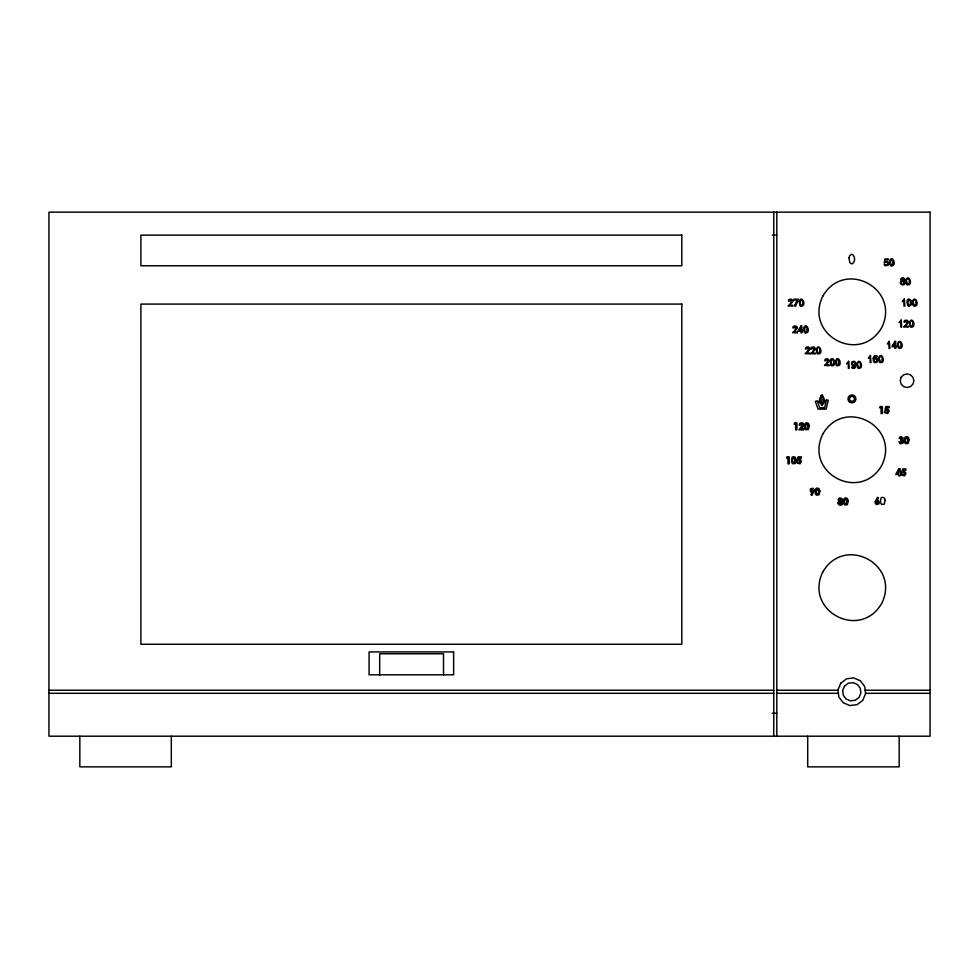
<?xml version="1.0" encoding="UTF-8"?>
<svg xmlns="http://www.w3.org/2000/svg" width="979" height="979" viewBox="0 0 979 979"><rect width="100%" height="100%" fill="white"/><g stroke="black" fill="none" stroke-linecap="round" stroke-linejoin="round"><path stroke-width="1.47" d="M839.664 499.62L841.047 501.86C835.858 504.209 844.963 504.209 839.774 501.86L839.774 500.71C842.821 499.743 839.603 498.531 838.305 499.792C838.624 495.876 844.84 499.119 841.487 501.224A1.787 1.787 0 0 1 842.809 502.839C843.078 505.972 837.743 505.972 838.024 502.839A1.787 1.787 0 0 1 839.333 501.224L838.305 499.792M841.45 503.23L842.797 502.961M772.223 235.131L776.812 235.131M842.515 499.792L841.157 499.62M838.024 502.961L839.37 503.23M48.95 690.232L773.753 690.232M776.812 690.232L838.024 690.232M865.179 690.232L930.05 690.232M48.95 693.303L773.753 693.303M776.812 693.303L838.403 693.303M865.558 693.303L930.05 693.303M772.223 713.226L776.812 713.226M908.867 306.182C918.29 302.682 903.593 292.819 907.753 305.497A1.848 1.848 0 0 0 908.867 306.182M904.058 282.564L904.058 283.151A1.309 1.309 0 0 1 903.69 283.861A1.334 1.334 0 0 1 902.956 284.24L901.622 283.849L901.255 282.539A1.334 1.334 0 0 1 902.344 281.462L902.932 281.45A1.371 1.371 0 0 1 903.678 281.83M899.163 736.208L899.163 766.851L807.699 766.851L807.699 736.208M776.812 212.149L776.812 736.208M773.753 212.149L773.753 736.208M443.511 674.898L443.511 653.776L379.668 653.776L379.668 674.898M171.301 736.208L171.301 766.851L79.837 766.851L79.837 736.208M903.495 281.817A1.334 1.334 0 0 1 903.874 282.539M820.977 395.589C820.157 413.199 825.113 403.972 822.336 394.672L820.977 395.589M796.221 459.702L795.303 463.52L792.635 463.752L791.534 462.137L791.925 457.682A2.117 2.117 0 0 1 793.785 456.679L795.462 457.389L796.221 459.702M809.315 425.743L808.397 429.548L805.741 429.781L804.628 428.166L805.019 423.723A2.105 2.105 0 0 1 806.88 422.72L808.556 423.43L809.315 425.743M819.9 491.054L818.982 494.872L816.327 495.105L815.213 493.489L815.605 489.047A2.105 2.105 0 0 1 817.465 488.031L819.142 488.754L819.9 491.054M848.255 500.93L847.337 504.736L844.681 504.968L843.58 503.365L843.959 498.911A2.105 2.105 0 0 1 845.819 497.907L847.508 498.617L848.255 500.93M885.163 500.367L884.245 504.185L881.589 504.418L880.488 502.802L880.867 498.348A2.105 2.105 0 0 1 882.728 497.344L884.416 498.054L885.163 500.367M909.124 439.657L908.206 443.463L905.551 443.695L904.449 442.08L904.829 437.637A2.105 2.105 0 0 1 906.689 436.622L908.377 437.344L909.124 439.657M802.89 302.646C799.366 313.561 799.39 291.73 802.89 302.646M807.357 329.433C803.832 340.337 803.857 318.505 807.357 329.433M819.961 350.433C819.607 357.922 814.112 347.569 819.105 347.704A1.432 1.432 0 0 1 819.729 348.487L819.961 350.433M833.778 362.242C830.253 373.158 830.278 351.326 833.778 362.242M839.223 362.242C835.699 373.158 835.723 351.326 839.223 362.242M860.529 364.873C860.174 372.363 854.679 362.01 859.672 362.144A1.432 1.432 0 0 1 860.296 362.928L860.529 364.873M882.312 359.097C881.957 366.587 876.474 356.234 881.455 356.368A1.432 1.432 0 0 1 882.091 357.151L882.312 359.097M893.264 262.396C889.727 273.312 889.752 251.468 893.264 262.396M901.218 344.914C900.864 352.403 895.369 342.063 900.362 342.197A1.432 1.432 0 0 1 900.998 342.98L901.218 344.914M909.491 281.401C909.124 288.891 903.641 278.538 908.634 278.672A1.432 1.432 0 0 1 909.258 279.456L909.491 281.401M910.739 302.646C907.215 313.561 907.239 291.73 910.739 302.646M913.04 323.657C912.673 331.147 907.19 320.794 912.183 320.928A1.432 1.432 0 0 1 912.807 321.712L913.04 323.657M916.185 302.646C915.83 310.135 910.335 299.794 915.328 299.929A1.432 1.432 0 0 1 915.952 300.712L916.185 302.646M873.195 358.326L873.537 361.422A2.227 2.227 0 0 0 874.614 362.475C878.151 364.127 878.983 357.311 875.226 358.057A1.982 1.982 0 0 0 874.014 358.938C873.244 354.606 877.771 357.8 877.441 356.527A1.774 1.774 0 0 0 876.413 355.634L874.259 355.964L873.195 358.326M799.268 301.532L799.904 305.497A1.848 1.848 0 0 0 801.018 306.182C807.32 306.378 801.568 293.981 799.268 301.532M803.735 328.308L804.371 332.273A1.848 1.848 0 0 0 805.472 332.958C811.787 333.154 806.035 320.757 803.735 328.308M816.339 349.307L816.963 353.284A1.848 1.848 0 0 0 818.077 353.957C824.391 354.153 818.64 341.769 816.339 349.307M830.155 361.129L830.792 365.094A1.848 1.848 0 0 0 831.905 365.779C838.208 365.975 832.456 353.578 830.155 361.129M835.601 361.129L836.237 365.094A1.848 1.848 0 0 0 837.339 365.779C843.653 365.975 837.902 353.578 835.601 361.129M856.906 363.747L857.531 367.712A1.848 1.848 0 0 0 858.644 368.398C864.959 368.593 859.207 356.209 856.906 363.747M878.701 357.971L879.326 361.949A1.848 1.848 0 0 0 880.439 362.622C886.741 362.817 881.002 350.433 878.701 357.971M889.642 261.271L890.266 265.248A1.848 1.848 0 0 0 891.379 265.921C897.682 266.129 891.942 253.732 889.642 261.271M897.596 343.8L898.232 347.765A1.848 1.848 0 0 0 899.346 348.451C905.648 348.646 899.897 336.25 897.596 343.8M905.869 280.275L906.493 284.24A1.848 1.848 0 0 0 907.606 284.926C913.909 285.122 908.169 272.725 905.869 280.275M909.418 322.532L910.042 326.496A1.848 1.848 0 0 0 911.155 327.182C917.458 327.378 911.718 314.981 909.418 322.532M912.563 301.532L913.199 305.497A1.848 1.848 0 0 0 914.3 306.182C920.615 306.378 914.863 293.981 912.563 301.532M856.001 364.677L855.12 367.798A2.142 2.142 0 0 1 854.226 368.337L852.758 368.337A1.738 1.738 0 0 1 851.742 367.443L852.354 366.623L853.517 367.737A1.322 1.322 0 0 0 854.483 367.345L854.875 366.709A4.295 4.295 0 0 0 855.156 365.204C852.611 368.337 849.16 361.606 853.602 361.288A2.239 2.239 0 0 1 855.352 362.108L856.001 364.677M788.242 305.803L792.843 306.109L792.843 305.277L789.404 305.277L792.66 301.838A2.105 2.105 0 0 0 792.794 300.614L791.558 299.207L789.38 299.366A1.836 1.836 0 0 0 788.597 300.223L788.376 301.091L789.258 301.189C792.99 297.31 791.142 304.396 788.242 305.803M792.696 332.579L797.31 332.884L797.31 332.052L793.871 332.052L797.126 328.626A2.105 2.105 0 0 0 797.261 327.402L796.013 325.995L793.847 326.142A1.836 1.836 0 0 0 793.063 326.998L792.843 327.879L793.724 327.965C797.444 324.098 795.609 331.171 792.696 332.579M805.301 353.578L809.914 353.884L809.914 353.064L806.476 353.064L809.731 349.625A2.105 2.105 0 0 0 809.866 348.402L808.617 346.994L806.451 347.141A1.836 1.836 0 0 0 805.656 348.01L805.448 348.879L806.329 348.965C810.049 345.097 808.213 352.183 805.301 353.578M810.747 353.578L815.348 353.884L815.348 353.064L811.921 353.064L815.177 349.625A2.105 2.105 0 0 0 815.311 348.402L814.063 346.994L811.885 347.141A1.836 1.836 0 0 0 811.101 348.01L810.881 348.879L811.775 348.965C815.495 345.097 813.647 352.183 810.747 353.578M824.563 365.4L829.176 365.705L829.176 364.873L825.738 364.873L828.993 361.435A2.105 2.105 0 0 0 829.127 360.211L827.879 358.803L825.713 358.963A1.836 1.836 0 0 0 824.93 359.819L824.71 360.688L825.591 360.786C829.311 356.907 827.475 363.992 824.563 365.4M903.825 326.802L908.426 327.108L908.426 326.276L904.988 326.276L908.243 322.85A2.105 2.105 0 0 0 908.377 321.626L907.141 320.219L904.963 320.366A1.836 1.836 0 0 0 904.18 321.222L903.96 322.103L904.841 322.189C908.573 318.322 906.725 325.395 903.825 326.802M876.903 360.333L876.805 361.006A1.456 1.456 0 0 1 876.303 361.716C873.586 363.197 873.549 357.47 876.303 358.999A1.358 1.358 0 0 1 876.805 359.685L876.903 360.333M887.867 263.559L886.387 265.26A1.26 1.26 0 0 1 885.2 264.514L884.135 264.012L884.551 265.15A2.031 2.031 0 0 0 885.518 265.835L888.222 265.125A2.484 2.484 0 0 0 888.748 263.938L887.818 261.564L885.273 261.65L885.652 259.765L888.442 259.765L888.442 258.945L884.967 258.945L884.282 262.543L885.322 262.372A1.505 1.505 0 0 1 886.374 261.968L887.231 262.201A1.371 1.371 0 0 1 887.757 262.898L887.867 263.559M852.317 363.331L852.905 364.959L854.459 364.959A1.346 1.346 0 0 0 854.948 364.274L854.948 362.952A1.444 1.444 0 0 0 854.447 362.254L853.712 362.01A1.26 1.26 0 0 0 852.929 362.267L852.317 363.331M794.948 460.277L794.544 462.394L792.941 462.21C790.995 459.628 794.948 455.516 794.948 460.277M808.042 426.306L807.638 428.423L806.035 428.251C804.102 425.669 808.042 421.557 808.042 426.306M818.628 491.629L818.224 493.746L817.281 494.126C814.185 492.437 818.395 486.122 818.628 491.629M849.026 257.807L849.748 262.519L851.73 263.951C855.548 262.788 855.548 255.36 851.73 254.185L849.748 255.617L849.026 257.807M846.994 501.493L846.578 503.622L844.975 503.439C843.041 500.856 846.982 496.745 846.994 501.493M907.851 440.22L907.447 442.337L905.844 442.165C903.911 439.571 907.851 435.471 907.851 440.22M904.963 282.845C904.694 287.434 897.266 283.31 901.683 281.046C898.502 279.431 903.323 275.992 904.535 278.942A1.774 1.774 0 0 1 904.62 280.104L903.641 281.046L904.963 282.845M794.887 305.191L794.801 306.109L795.682 306.109L798.362 299.195L793.822 299.195L793.822 300.015L797.261 300.015L794.887 305.191M802.437 424.837L798.95 429.879L803.771 429.879L803.771 428.643L801.287 428.643L803.367 426.122L803.441 423.76A2.019 2.019 0 0 0 802.131 422.781L799.843 423.381L799.133 425.192C800.308 425.816 801.568 422.475 802.437 424.837M876.425 502.105C877.013 505.886 879.423 499.975 876.425 502.105M813.023 490.246C811.077 493.453 811.101 487.016 813.023 490.246M887.904 411.351L886.815 412.489L884.404 411.853L884.722 412.636L887.708 413.554L889.189 411.315L888.553 409.65L886.509 409.063L886.803 407.802L889.14 407.802L889.14 406.566L885.811 406.566L884.955 410.446L887.292 410.323L887.904 411.351M800.186 461.647L799.109 462.786L796.698 462.149L797.004 462.932L800.002 463.85L801.471 461.611L800.834 459.946L798.791 459.359L799.084 458.099L801.422 458.099L801.422 456.863L798.093 456.863L797.236 460.742L799.574 460.619L800.186 461.647M904.645 473.701L903.568 474.839L901.157 474.191L901.463 474.974L904.461 475.904L905.93 473.652L905.306 472L903.262 471.413L903.556 470.153L905.893 470.153L905.893 468.917L902.565 468.917L901.708 472.796L904.033 472.661L904.645 473.701M903.801 279.639C901.28 283.335 901.341 275.882 903.801 279.639M902.381 441.59L901.512 442.716L898.857 441.676L900.288 443.817L903.409 442.789A2.166 2.166 0 0 0 903.593 441.125A1.787 1.787 0 0 0 902.357 439.938L903.323 438.102L901.096 436.634A2.105 2.105 0 0 0 899.53 437.527L899.175 438.506C900.57 437.442 903.666 438.543 900.643 439.424L900.643 440.574L902.381 441.59M875.263 501.627L875.165 503.133L876.413 504.528L879.02 503.806L878.958 501.089L877.294 500.281L878.518 497.895L877.404 497.344L875.263 501.627M814.308 490.332L811.983 495.386L810.881 494.836L812.093 492.449L810.428 491.642L810.367 488.913L812.986 488.203L814.308 490.332M826.435 400.068L824.661 407.692L819.741 407.692L817.245 400.79L815.336 401.39L818.089 409.136L826.105 409.136L828.283 400.203L826.435 400.068M822.727 296.294C803.93 335.32 860.333 364.983 881.834 327.39C900.631 288.364 844.228 258.701 822.727 296.294M822.727 434.211C803.93 473.236 860.333 502.9 881.834 465.306C900.631 426.281 844.228 396.605 822.727 434.211M822.727 572.115C803.93 611.141 860.333 640.817 881.834 603.211C900.631 564.185 844.228 534.522 822.727 572.115M901.157 377.294L900.252 380.709L901.157 384.111L903.654 386.607L907.068 387.513L910.47 386.607L912.966 384.111L913.884 380.709L912.966 377.294L910.47 374.798L907.068 373.892L903.654 374.798L901.157 377.294M820.524 397.229L818.872 401.806L820.524 403.458L820.524 397.229M840.79 683.158L837.975 689.803L838.856 696.975L843.2 702.738L849.845 705.565L857.017 704.684L862.78 700.34L865.607 693.683L864.726 686.512L860.382 680.748L853.737 677.921L846.566 678.802L840.79 683.158M844.547 686.083L842.686 690.464L843.262 695.188L846.125 698.994L850.506 700.854L855.23 700.266L859.036 697.403L860.896 693.022L860.308 688.298L857.445 684.492L853.064 682.644L848.34 683.22L844.547 686.083M794.948 422.904L794.177 424.14L795.646 424.14L795.646 429.879L796.93 429.879L796.93 422.904L794.948 422.904M787.263 456.863L786.492 458.099L787.973 458.099L787.973 463.85L789.258 463.85L789.258 456.863L787.263 456.863M880.402 406.566L879.631 407.802L881.1 407.802L881.1 413.554L882.385 413.554L882.385 406.566L880.402 406.566M848.646 361.288L846.615 363.882L848.34 362.842L848.34 368.324L849.197 368.324L848.646 361.288M904.302 299.072L902.271 301.654L903.996 300.626L903.996 306.109L904.853 306.109L904.302 299.072M870.429 355.512L868.41 358.106L870.135 357.066L870.135 362.548L870.992 362.548L870.429 355.512M901.157 320.072L899.126 322.666L900.851 321.626L900.851 327.108L901.708 327.108L901.157 320.072M889.336 341.341L887.317 343.935L889.03 342.895L889.03 348.377L889.887 348.377L889.336 341.341M898.746 468.733L895.736 474.472L898.771 474.472L898.771 475.892L900.056 475.892L900.704 474.472L900.056 468.733L898.746 468.733M898.771 470.887L897.18 473.236L898.771 473.236L898.771 470.887M800.993 327.255L798.791 330.412L800.993 330.412L800.993 327.255M894.855 342.748L892.664 345.905L894.855 345.905L894.855 342.748M801.14 325.872L797.946 331.208L800.993 331.208L800.993 332.884L801.85 332.884L802.792 330.412L801.85 330.412L801.85 325.872L801.14 325.872M895.014 341.365L891.808 346.701L894.855 346.701L894.855 348.377L895.712 348.377L896.654 345.905L895.712 345.905L895.712 341.365L895.014 341.365M825.15 401.806L823.498 403.458L823.498 397.229L825.15 401.806M930.05 212.149L48.95 212.149L48.95 736.208L930.05 736.208L930.05 212.149M681.812 235.131L140.89 235.131L140.89 265.774L681.812 265.774L681.812 235.131M681.812 304.09L140.89 304.09L140.89 644.268L681.812 644.268L681.812 304.09M453.62 651.928L369.083 651.928L369.083 674.812L453.62 674.812L453.62 651.928M849.405 401.928A3.977 3.977 0 0 0 855.866 399.554A3.977 3.977 0 0 0 850.58 395.149A3.977 3.977 0 0 0 849.405 401.928M850.384 400.754A2.447 2.447 0 0 0 854.361 399.285A2.447 2.447 0 0 0 851.106 396.581A2.447 2.447 0 0 0 850.384 400.754"/></g></svg>
